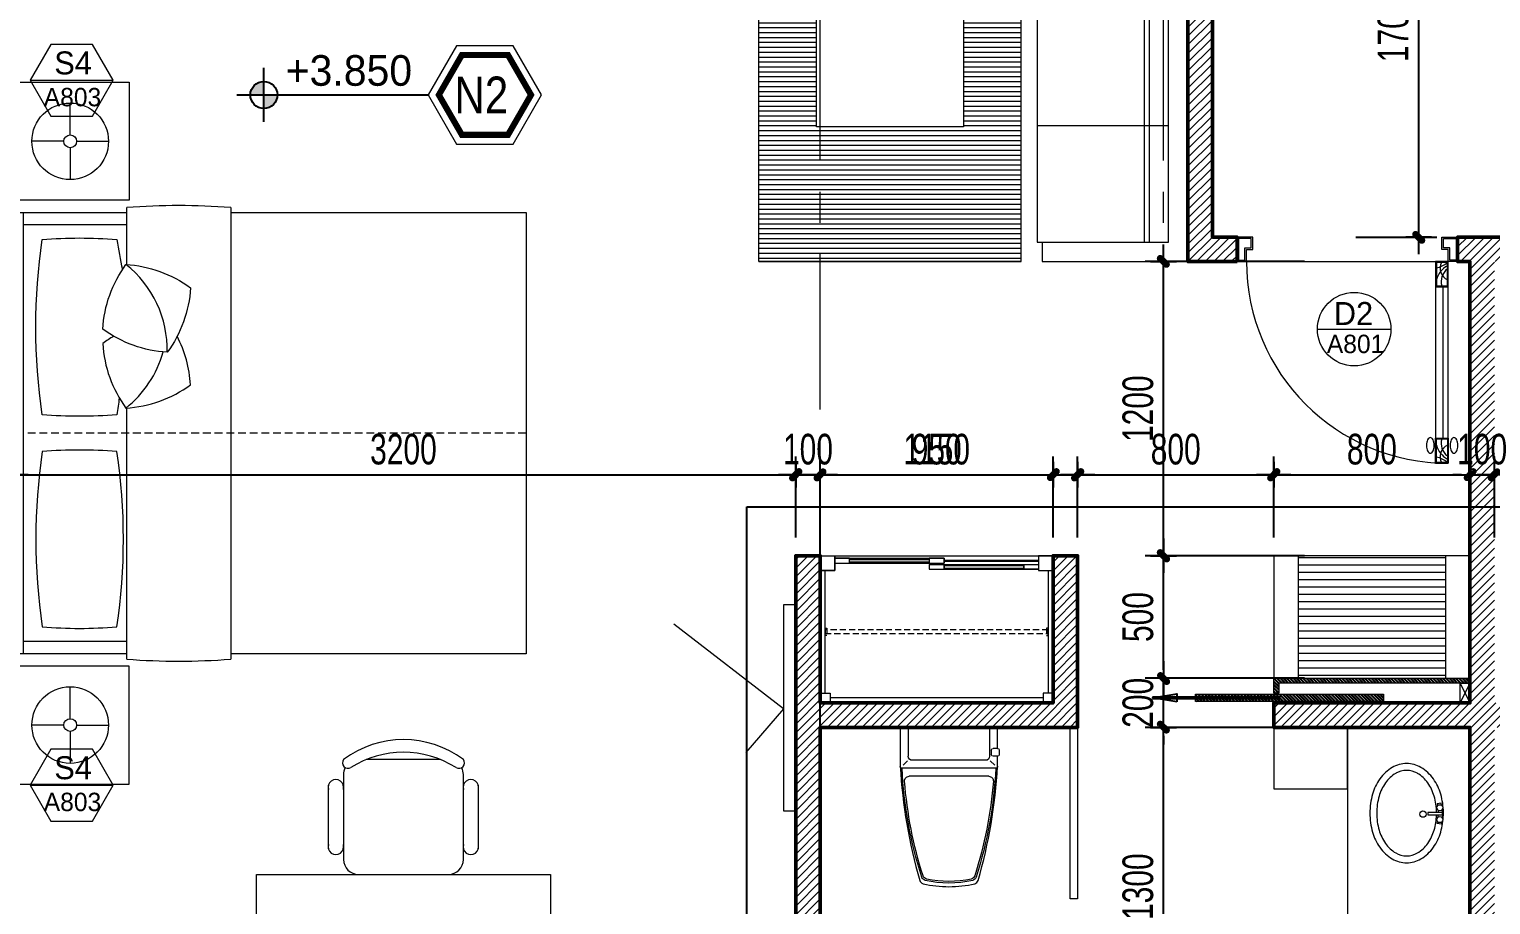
# Model space of a CAD drawing. Header units: inches. Extents: x 88947 to 296847, y 35049 to 161062.
# Drawn here: x 156321 to 162283, y 65783 to 69355 of the extents above; entities that cross this region are included whole.
import ezdxf
from ezdxf.enums import TextEntityAlignment as Align

# ---------------------------------------------------------------- set-up
doc = ezdxf.new("R2010")
doc.units = ezdxf.units.IN
doc.header["$MEASUREMENT"] = 0
doc.header["$PDMODE"] = 1
for name, pattern in [('ACAD_ISO03W100', [30, 12, -18]), ('CENTER', [50.8, 31.75, -6.35, 6.35, -6.35]), ('DASHED2', [9.525, 6.35, -3.175]), ('HIDDEN', [0.375, 0.25, -0.125])]:
    doc.linetypes.add(name, pattern=pattern)
for name, color, linetype, lineweight in [('A-Dims', 145, 'Continuous', 25), ('CUA', 42, 'Continuous', 20), ('DIM', 7, 'Continuous', 25), ('DOOR', 142, 'Continuous', 15), ('HACTH', 8, 'Continuous', 5), ('KY HIEU', 4, 'Continuous', 25), ('mb$0$CUA', 42, 'Continuous', 20), ('mb$0$HATCH', 69, 'Continuous', 15), ('TRUC', 252, 'ACAD_ISO03W100', 13), ('TUONG', 4, 'Continuous', 50), ('vdung', 56, 'Continuous', 9)]:
    doc.layers.add(name, color=color, linetype=linetype, lineweight=lineweight)
doc.styles.add('DDCo-B-Helve-condense', font='VHELVCB.TTF')
doc.styles.add('FRANKO', font='VFRANKO.TTF')
doc.styles.add('KH-TEXT', font='VAVON.TTF')
doc.styles.add('TEXT', font='VHELVCN.TTF')
doc.styles.add('VNI-HELVE-CONDENSE', font='VNARIAL.TTF', dxfattribs={"width": 0.7})
doc.dimstyles.new('TAS-100', dxfattribs={"dimscale": 50, "dimtxt": 2.5, "dimasz": 0.7, "dimexe": 1.5, "dimexo": 1.5, "dimgap": 0.8, "dimtad": 1, "dimdec": 0, "dimzin": 3, "dimdsep": 46, "dimtxsty": 'VNI-HELVE-CONDENSE', "dimblk": 'TICK', "dimcen": 2.5, "dimclrt": 71, "dimazin": 2, "dimtfac": 0.75, "dimtdec": 0, "dimtix": 1, "dimtmove": 2, "dimatfit": 2, "dimldrblk": 'TICK123', "dimfxl": 1.5, "dimtolj": 1, "dimtzin": 0, "dimarcsym": 0})
doc.dimstyles.new('TL100', dxfattribs={"dimscale": 0, "dimtxt": 250, "dimasz": 200, "dimexe": 100, "dimexo": 100, "dimgap": 100, "dimtad": 1, "dimdec": 0, "dimzin": 0, "dimdsep": 46, "dimtxsty": 'VNI-HELVE-CONDENSE', "dimblk": 'ARCHTICK', "dimcen": -6, "dimdle": 10, "dimclrd": 253, "dimclre": 256, "dimclrt": 256, "dimadec": 0, "dimazin": 0, "dimtfac": 0.005, "dimtdec": 0, "dimtix": 1, "dimtmove": 2, "dimatfit": 3, "dimldrblk": 'CLOSEDBLANK', "dimfxl": 1, "dimtolj": 1, "dimtzin": 0, "dimlwd": -1, "dimarcsym": 0})

# ---------------------------------------------------------------- blocks, each defined once
blk = doc.blocks.new('A$C796B168A')
h = blk.add_hatch(color=256)
edge = h.paths.add_edge_path()
edge.add_ellipse((0, 0), major_axis=(38.9, 38.9), ratio=1, start_angle=45, end_angle=135)
edge.add_line((-55, 0), (0, 0))
edge.add_line((0, 0), (0, 55))
edge = h.paths.add_edge_path()
edge.add_ellipse((0, 0), major_axis=(38.9, 38.9), ratio=1, start_angle=225, end_angle=315)
edge.add_line((55, 0), (0, 0))
edge.add_line((0, 0), (0, -55))
for p, q in [((0, -110), (0, 110)), ((-110, 0), (670.4, 0))]:
    blk.add_line(p, q)
blk.add_ellipse((0, 0), major_axis=(-38.9, 38.9), ratio=1, start_param=3.926991, end_param=10.210176)
at = {"style": 'TEXT'}
blk.add_attdef('CAO ÑOÄ', (88.8, 37.3), '', height=100, dxfattribs=at)
blk = doc.blocks.new('KH-WIN')
blk.add_line((-4.52, 0), (4.52, 0))
blk.add_lwpolyline([(-2.26, 3.91), (-4.52, 0), (-2.26, -3.91), (2.26, -3.91), (4.52, 0), (2.26, 3.91)], close=True)
at = {"color": 3, "style": 'KH-TEXT'}
blk.add_attdef('SYMBOL', text='', height=2.5, dxfattribs=at).set_placement((0.15, 1.89), align=Align.MIDDLE_CENTER)
at = {"style": 'KH-TEXT'}
blk.add_attdef('TYPE', text='', height=2, dxfattribs=at).set_placement((0.09, -1.83), align=Align.MIDDLE_CENTER)
blk = doc.blocks.new('sgsg')
at = {"linetype": 'Continuous'}
for p, q in [((379.3, 822.9), (430.7, 822.9)), ((379.3, 0), (379.3, 822.9)), ((430.7, 822.9), (379.3, 822.9)), ((379.3, 822.9), (379.3, 720)), ((430.7, 720), (430.7, 822.9)), ((430.7, 822.9), (430.7, 0)), ((379.3, 720), (430.7, 720)), ((410.2, 720), (410.2, 102.9)), ((379.3, 102.9), (430.7, 102.9)), ((379.3, 0), (379.3, 102.9)), ((430.7, 102.9), (430.7, 0)), ((-430.7, 0), (430.7, 0)), ((-430.7, 0), (-392.1, 0)), ((-430.7, -100), (-430.7, 0)), ((-430.7, 0), (-430.7, -100)), ((-430.7, 0), (-430.7, -100)), ((-392.1, 0), (-392.1, -49.9)), ((430.7, 0), (379.3, 0)), ((430.7, 0), (379.3, 0)), ((469.3, 0), (430.7, 0)), ((430.7, 0), (430.7, -49.9)), ((469.3, -100), (469.3, 0)), ((469.3, -100), (469.3, 0)), ((-392.1, -49.9), (-366.4, -49.9)), ((-366.4, -49.9), (-366.4, -100)), ((405, -49.9), (405, -100)), ((430.7, -49.9), (405, -49.9)), ((-366.4, -100), (-430.7, -100)), ((405, -100), (469.3, -100))]:
    blk.add_line(p, q, dxfattribs=at)
at = {"color": 7}
for p, q in [((427.2, 819.4), (382.8, 819.4)), ((382.8, 819.4), (382.8, 723.5)), ((427.2, 723.5), (427.2, 819.4)), ((382.8, 723.5), (427.2, 723.5)), ((382.8, 99.4), (427.2, 99.4)), ((382.8, 3.5), (382.8, 99.4)), ((427.2, 99.4), (427.2, 3.5)), ((427.2, 3.5), (382.8, 3.5)), ((-424.3, -6.4), (-398.6, -6.4)), ((-424.3, -93.6), (-424.3, -6.4)), ((-398.6, -6.4), (-398.6, -56.3)), ((-398.6, -56.3), (-372.9, -56.3)), ((-372.9, -56.3), (-372.9, -93.6)), ((411.4, -56.3), (411.4, -93.6)), ((437.1, -56.3), (411.4, -56.3)), ((462.9, -6.4), (437.1, -6.4)), ((437.1, -6.4), (437.1, -56.3)), ((462.9, -93.6), (462.9, -6.4)), ((-372.9, -93.6), (-424.3, -93.6)), ((411.4, -93.6), (462.9, -93.6))]:
    blk.add_line(p, q, dxfattribs=at)
at = {"linetype": 'Continuous', "extrusion": (0, 0, -1)}
for centre, major_axis, start_param, end_param in [((430.7, 0), (-305.4, 764.1), -1.190588, 0.380208), ((367, 762.3), (16.3, 16.3), 4.390638, 4.805951), ((357.7, 773.5), (-6.03, 6.03), 0.093562, 0.785398), ((357.7, 773.5), (6.03, 6.03), -0.785398, -0.093562), ((348.5, 762.3), (-16.3, 16.3), 1.477234, 1.892547), ((368.8, 882.4), (60.7, 60.7), 1.609162, 2.192883), ((473.5, 723.6), (66.7, 66.7), 4.202517, 4.984819), ((449.8, 796.1), (-36.9, 36.9), 4.374888, 5.959677), ((469, 740.4), (-47.5, 47.5), 5.243394, 6.397734), ((463.4, 762.3), (16.3, 16.3), 4.390638, 4.805951), ((454.2, 773.5), (-6.03, 6.03), 0.093562, 0.785398), ((454.2, 773.5), (-6.03, 6.03), 0.785398, 1.477234), ((444.9, 762.3), (-16.3, 16.3), 1.477234, 1.892547), ((405.8, 749.9), (45.3, 45.3), 3.926991, 4.13121), ((405.8, 749.9), (-45.3, 45.3), 5.293568, 5.497787), ((382, 754.8), (28.1, 28.1), 4.13121, 4.390638), ((382, 744.9), (-28.1, 28.1), 5.03414, 5.293568), ((367, 737.5), (16.3, 16.3), 3.04803, 3.463343), ((357.7, 726.3), (6.03, 6.03), 2.356194, 3.04803), ((357.7, 726.3), (-6.03, 6.03), 3.235155, 3.926991), ((348.5, 737.5), (16.3, 16.3), 1.249046, 1.664359), ((333.5, 754.8), (28.1, 28.1), 0.321751, 0.581179), ((333.5, 744.9), (-28.1, 28.1), 2.560414, 2.819842), ((309.7, 749.9), (45.3, 45.3), 0.581179, 0.785398), ((309.7, 749.9), (45.3, 45.3), 0.785398, 0.989618), ((502.2, 749.9), (-45.3, 45.3), 5.497787, 5.702007), ((502.2, 749.9), (-45.3, 45.3), 5.293568, 5.497787), ((478.4, 754.8), (-28.1, 28.1), 5.702007, 5.961435), ((478.4, 744.9), (28.1, 28.1), 3.463343, 3.722771), ((463.4, 737.5), (16.3, 16.3), 3.04803, 3.463343), ((454.2, 726.3), (6.03, 6.03), 2.356194, 3.04803), ((454.2, 726.3), (6.03, 6.03), 1.664359, 2.356194), ((444.9, 737.5), (-16.3, 16.3), 2.819842, 3.235155), ((429.9, 754.8), (-28.1, 28.1), 1.892547, 2.151975), ((429.9, 744.9), (-28.1, 28.1), 2.560414, 2.819842), ((406.1, 749.9), (-45.3, 45.3), 2.151975, 2.356194), ((406.1, 749.9), (45.3, 45.3), 0.785398, 0.989618), ((473.5, 99.2), (-66.7, 66.7), 4.439959, 5.222261), ((449.8, 26.8), (36.9, 36.9), 3.465101, 5.04989), ((469, 82.5), (47.5, 47.5), 3.027044, 4.181384), ((368.8, -59.5), (60.7, 60.7), -0.622087, -0.038366)]:
    blk.add_ellipse(centre, major_axis=major_axis, ratio=1, start_param=start_param, end_param=end_param, dxfattribs=at)
blk = doc.blocks.new('KH-DR')
blk.add_line((-4, 0), (4, 0))
blk.add_circle((0, 0), 4)
at = {"color": 3, "style": 'KH-TEXT'}
blk.add_attdef('SYMBOL', text='', height=2.5, dxfattribs=at).set_placement((-0.08, 1.7), align=Align.MIDDLE_CENTER)
at = {"style": 'KH-TEXT'}
blk.add_attdef('TYPE', text='', height=2, dxfattribs=at).set_placement((-0.1, -1.61), align=Align.MIDDLE_CENTER)
blk = doc.blocks.new('A$C7C39773B')
at = {"layer": 'HACTH'}
h = blk.add_hatch(dxfattribs=at)
h.set_pattern_fill('_USER', color=256, scale=20, style=0, pattern_type=0)
h.set_pattern_definition([(0, (680.313, -1700), (0, 20), [])])
h.paths.add_polyline_path([(1750, 0), (680.3, 0), (680.3, -1700), (1750, -1700)])
h.paths.add_polyline_path([(1515.2, -550), (1515.2, -1150), (915.2, -1150), (915.2, -550)], flags=16)
at = {"layer": 'vdung'}
for p, q in [((0, -1700), (0, 0)), ((0, 0), (595.3, 0)), ((595.3, 0), (595.3, -79.4)), ((79.4, -79.4), (615.2, -79.4)), ((79.4, -1620.6), (79.4, -79.4)), ((158.7, -79.4), (158.7, -1620.6)), ((178.6, -79.4), (178.6, -1620.6)), ((615.2, -79.4), (615.2, -1620.6)), ((615.2, -560.4), (79.4, -560.4)), ((615.2, -1144.4), (79.4, -1144.4)), ((615.2, -1620.6), (79.4, -1620.6)), ((595.3, -1620.6), (595.3, -1700)), ((595.3, -1700), (0, -1700))]:
    blk.add_line(p, q, dxfattribs=at)
for points in [[(680.3, -1700), (1750, -1700), (1750, 0), (680.3, 0)], [(1750, -1700), (680.3, -1700), (680.3, 0), (1750, 0)]]:
    blk.add_lwpolyline(points, dxfattribs=at)
blk.add_lwpolyline([(915.2, -1150), (1515.2, -1150), (1515.2, -550), (915.2, -550)], close=True, dxfattribs=at)
blk = doc.blocks.new('MMMMMM')
at = {"ltscale": 5}
for p, q in [((-1420, 2546.3), (-1420, 2064.8)), ((-938.6, 2546.3), (-1420, 2546.3)), ((-938.6, 2064.8), (-938.6, 2546.3)), ((961.4, 2064.8), (961.4, 2546.3)), ((961.4, 2546.3), (1442.9, 2546.3)), ((1442.9, 2546.3), (1442.9, 2064.8)), ((-1179.3, 2331.6), (-1179.3, 2461.7)), ((1202.1, 2331.6), (1202.1, 2461.7)), ((-1205.4, 2305.5), (-1335.5, 2305.5)), ((-1179.3, 2279.4), (-1179.3, 2149.3)), ((-1153.2, 2305.5), (-1023.1, 2305.5)), ((1176, 2305.5), (1045.9, 2305.5)), ((1202.1, 2279.4), (1202.1, 2149.3)), ((1228.2, 2305.5), (1358.3, 2305.5)), ((-1420, 2064.8), (-938.6, 2064.8)), ((1442.9, 2064.8), (961.4, 2064.8))]:
    blk.add_line(p, q, dxfattribs=at)
for p, q in [((-888.6, 2074.8), (-888.6, 2546.3)), ((-888.6, 2546.3), (911.4, 2546.3)), ((911.4, 2546.3), (911.4, 2074.8)), ((-888.6, 2496.3), (911.4, 2496.3)), ((-838.6, 2074.8), (-838.6, 2496.3)), ((861.4, 2074.8), (861.4, 2496.3)), ((-888.6, 446.3), (-888.6, 1650.4)), ((911.4, 1650.4), (911.4, 446.3)), ((911.4, 446.3), (-888.6, 446.3))]:
    blk.add_line(p, q)
for points in [[(-63.6, 2114.8, 0.041427), (-63.6, 2419.4, 0.073603), (-778.5, 2419.4, 0.041427), (-778.5, 2114.8, 0.073603)], [(604.8, 1814.6, -0.142857), (341.3, 1909.5, -0.142857), (436.2, 2173, -0.142857), (699.7, 2078.1, -0.142857)]]:
    blk.add_lwpolyline(points, format="xyb", close=True)
at = {"linetype": 'DASHED2', "ltscale": 5}
blk.add_lwpolyline([(11.4, 446.3), (11.4, 2496.3)], dxfattribs=at)
for points in [[(155.8, 2105.5, -0.007164), (86.5, 2114.8, -0.041427), (86.5, 2419.4, -0.073603), (801.4, 2419.4, -0.041427), (801.4, 2114.8, 0.022866), (678.6, 2092.6, -0.004984)], [(406.7, 2127.5, 0.027122), (377.3, 2173, 0.142857), (113.8, 2078.1, 0.142857), (208.7, 1814.6, 0.103805), (406.7, 1869.2, 0.103805)]]:
    blk.add_lwpolyline(points, format="xyb")
for points in [[(-910.3, 2074.8), (114, 2074.8)], [(699.5, 2074.8), (931.7, 2074.8)], [(931.7, 1650.4), (-910.3, 1650.4)]]:
    blk.add_lwpolyline(points)
at = {"ltscale": 5}
for centre, radius in [((-1179.3, 2305.5), 156.2), ((1202.1, 2305.5), 156.2), ((-1179.3, 2305.5), 26.1), ((1202.1, 2305.5), 26.1)]:
    blk.add_circle(centre, radius, dxfattribs=at)
for centre, radius, start, end in [((1815.8, 1862.6), 2734.4, 175.54819, 184.45181), ((464.1, 2357.6), 448.1, 218.59084, 254.27888), ((349.4, 2357.6), 448.1, 268.96603, 321.40916), ((-1794.4, 1862.6), 2734.4, 355.54819, 4.45181)]:
    blk.add_arc(centre, radius, start, end)
blk = doc.blocks.new('A$C00C66ECE')
for p, q in [((611.2, 685.8), (154, 685.8)), ((77.8, 609.6), (77.8, 177.8)), ((687.4, 177.8), (687.4, 609.6)), ((1.6, 555.6), (1.6, 231.8)), ((764.6, 555.6), (764.6, 231.8)), ((193.6, 101.6), (571.6, 101.6))]:
    blk.add_line(p, q)
for centre, radius, start, end in [((154, 609.6), 76.2, 90, 180), ((611.2, 609.6), 76.2, 0, 90), ((39.7, 544.5), 39.7, 343.7398, 196.2602), ((726.5, 544.5), 39.7, 343.7398, 196.2602), ((39.7, 242.9), 39.7, 163.7398, 16.2602), ((726.5, 242.9), 39.7, 163.7398, 16.2602), ((154, 177.8), 76.2, 180, 207.58444), ((611.2, 177.8), 76.2, 332.41556, 0), ((100.1, 118.2), 27.9, 57.97259, 216.69006), ((382.6, 508), 508, 233.1301, 306.8699), ((382.6, 563.3), 498.9, 237.57575, 302.42425), ((665, 118.2), 27.9, 323.30994, 122.02741)]:
    blk.add_arc(centre, radius, start, end)
blk = doc.blocks.new('WC05_P')
for p, q in [((-163.4, 541.6), (-163.4, 400.6)), ((233.6, 541.6), (233.6, 400.6)), ((-210.4, 430.1), (-210.4, 409.1)), ((-202.4, 439.1), (-180.4, 439.1)), ((-171.4, 430.1), (-171.4, 409.1)), ((-202.4, 400.1), (-180.4, 400.1)), ((-166.9, 378.6), (-188.2, 357.3)), ((-143.4, 380.6), (213.6, 380.6)), ((237.1, 378.6), (258.4, 357.3)), ((-192.4, 341.6), (262.6, 341.6)), ((-159.3, 302.6), (229.5, 302.6))]:
    blk.add_line(p, q)
blk.add_lwpolyline([(-202.4, 439.1), (-202.4, 531.6, -0.414214), (-192.4, 541.6), (262.6, 541.6, -0.414214), (272.6, 531.6), (272.6, 351.6, -0.056436), (177.5, -206.3, -0.271858), (161, -222, -0.114547), (-90.9, -221.9, -0.271578), (-107.4, -206.2, -0.056423), (-202.4, 351.6), (-202.4, 400.1)], format="xyb")
for centre, radius, start, end in [((-201.3, 430.1), 9.11, 96.96668, 179.70143), ((-180.4, 430.1), 9, 0, 90), ((-201.3, 409.2), 9.12, 180.30506, 262.9578), ((-180.4, 409.1), 9, 270, 0), ((-143.4, 400.6), 20, 180, 270), ((213.6, 400.6), 20, 270, 0), ((-192.4, 351.6), 10, 180, 270), ((1906, 447.2), 2102.6, 182.87428, 197.65536), ((-159.3, 280.1), 22.5, 90, 184.62462), ((-1835.8, 447.2), 2102.6, 342.34464, 357.12572), ((229.5, 280.1), 22.5, 355.37538, 90), ((262.6, 351.6), 10, 270, 0), ((1905.9, 447.2), 2094.5, 184.62454, 197.52765), ((-1835.8, 447.2), 2094.6, 342.46396, 355.37538), ((-76.1, -183.7), 22.5, 197.65536, 257.50587), ((-69.9, -176.8), 22.5, 197.52765, 258.10049), ((35.1, 318), 536.4, 257.50587, 282.49413), ((35.7, 324.3), 534.7, 258.10049, 281.73735), ((139.9, -177.1), 22.5, 281.73735, 342.46396), ((146.2, -183.7), 22.5, 282.49413, 342.34464)]:
    blk.add_arc(centre, radius, start, end)
blk = doc.blocks.new('_ArchTick')
at = {"color": 0, "linetype": 'ByBlock', "const_width": 0.15}
blk.add_lwpolyline([(-0.5, -0.5), (0.5, 0.5)], dxfattribs=at)
blk = doc.blocks.new('A$C39FB06DE')
for p, q in [((-950, 540), (-950, 600)), ((-950, 600), (0, 600)), ((-890, 540), (-890, 600)), ((-60, 600), (-60, 540)), ((0, 600), (0, 540)), ((-950, 0), (-950, 540)), ((-950, 540), (-890, 540)), ((-930, 40), (-930, 540)), ((-890, 590), (-445, 590)), ((-890, 570), (-445, 570)), ((-830, 570), (-830, 590)), ((-830, 585), (-505, 585)), ((-830, 575), (-505, 575)), ((-505, 590), (-505, 570)), ((-505, 565), (-60, 565)), ((-505, 565), (-505, 545)), ((-505, 545), (-60, 545)), ((-445, 590), (-445, 570)), ((-445, 582), (-60, 582)), ((-445, 580), (-60, 580)), ((-445, 578), (-60, 578)), ((-445, 565), (-445, 545)), ((-445, 560), (-120, 560)), ((-445, 550), (-120, 550)), ((-120, 565), (-120, 545)), ((-30, 540), (0, 540)), ((-20, 540), (-20, 40)), ((0, 540), (0, 0)), ((-950, 40), (-910, 40)), ((0, 0), (-950, 0)), ((-910, 40), (-910, 0)), ((-40, 20), (-910, 20)), ((0, 40), (-40, 40)), ((-40, 40), (-40, 0))]:
    blk.add_line(p, q)
for points in [[(-890, 540), (-950, 540), (-950, 600), (-890, 600)], [(-60, 540), (0, 540), (0, 600), (-60, 600)], [(-830, 590), (-890, 590), (-890, 570), (-830, 570)], [(-505, 570), (-445, 570), (-445, 590), (-505, 590)], [(-445, 565), (-505, 565), (-505, 545), (-445, 545)], [(-120, 565), (-60, 565), (-60, 545), (-120, 545)]]:
    blk.add_lwpolyline(points, close=True)
at = {"linetype": 'HIDDEN', "ltscale": 100}
for points in [[(-930, 305), (-922.5, 305), (-922.5, 275), (-930, 275)], [(-20, 305), (-27.5, 305), (-27.5, 275), (-20, 275)], [(-930, 297.5), (-930, 282.5), (-20, 282.5), (-20, 297.5)]]:
    blk.add_lwpolyline(points, close=True, dxfattribs=at)
blk = doc.blocks.new('A$C48347C53')
at = {"layer": 'HACTH'}
h = blk.add_hatch(dxfattribs=at)
h.set_pattern_fill('_USER', color=256, scale=30, style=0, pattern_type=0)
h.set_pattern_definition([(0, (-500, 0), (0, 30), [])])
h.paths.add_polyline_path([(-700.1, 500), (-700.1, 0), (-99.9, 0), (-99.9, 500)])
blk.add_lwpolyline([(-800, 0), (0, 0), (0, 500), (-800, 500)], close=True)
for points in [[(-700.1, 500), (-700.1, 0)], [(-99.9, 500), (-99.9, 0)]]:
    blk.add_lwpolyline(points)
blk = doc.blocks.new('TICK')
at = {"layer": 'A-Dims', "color": 1}
for p, q in [((-2, 0), (2, 0)), ((0, 1.5), (0, -1.5))]:
    blk.add_line(p, q, dxfattribs=at)
at = {"layer": 'A-Dims', "color": 1, "const_width": 0.788}
blk.add_lwpolyline([(-0.33, -0.35), (0.38, 0.38)], dxfattribs=at)
at = {"layer": 'A-Dims', "color": 1, "const_width": 0.394}
for points in [[(0.24, 0.52, -0.414214), (0.52, 0.52, -1)], [(0.52, 0.52, -0.414214), (0.52, 0.24, -1)], [(-0.47, -0.21, 0.414214), (-0.47, -0.49, 1)], [(-0.47, -0.49, 0.414214), (-0.19, -0.49, 1)]]:
    blk.add_lwpolyline(points, format="xyb", dxfattribs=at)
blk = doc.blocks.new('*D617')
at = {"layer": 'Defpoints', "color": 0}
for p in [(160947.7, 66506.8), (161597.7, 66506.8), (161597.7, 65206.8)]:
    blk.add_point(p, dxfattribs=at)
at = {"layer": 'DIM', "color": 0, "lineweight": -2}
for p, q in [((161522.7, 66506.8), (160872.7, 66506.8)), ((160947.7, 65241.8), (160947.7, 66471.8)), ((161522.7, 65206.8), (160872.7, 65206.8))]:
    blk.add_line(p, q, dxfattribs=at)
at = {"layer": 'DIM', "color": 0, "lineweight": -2, "xscale": 35, "yscale": 35, "zscale": 35}
for p, rotation in [((160947.7, 66506.8), 90), ((160947.7, 65206.8), 270)]:
    blk.add_blockref('TICK', p, dxfattribs=dict(at, rotation=rotation))
at = {"layer": 'DIM', "color": 71, "insert": (160843.9, 65856.8), "char_height": 125, "attachment_point": 5, "rotation": 90, "style": 'VNI-HELVE-CONDENSE'}
blk.add_mtext('\\A1;1300', dxfattribs=at)
blk = doc.blocks.new('TICK123')
at = {"layer": 'A-Dims', "color": 1}
blk.add_lwpolyline([(0.05, 0, 0, 0.84, 0), (-2.11, 0, 8.4, 8.4, 0)], format="xyseb", dxfattribs=at)
blk = doc.blocks.new('*D618')
at = {"layer": 'Defpoints', "color": 0}
for p in [(160947.7, 66706.8), (161597.7, 66706.8), (161597.7, 66506.8)]:
    blk.add_point(p, dxfattribs=at)
at = {"layer": 'DIM', "color": 0, "lineweight": -2}
for p, q in [((160947.7, 66741.8), (160947.7, 66776.8)), ((161522.7, 66706.8), (160872.7, 66706.8)), ((160947.7, 66506.8), (160947.7, 66706.8)), ((161522.7, 66506.8), (160872.7, 66506.8)), ((160947.7, 66471.8), (160947.7, 66436.8))]:
    blk.add_line(p, q, dxfattribs=at)
at = {"layer": 'DIM', "color": 0, "lineweight": -2, "xscale": 35, "yscale": 35, "zscale": 35}
for p, rotation in [((160947.7, 66706.8), 270), ((160947.7, 66506.8), 90)]:
    blk.add_blockref('TICK', p, dxfattribs=dict(at, rotation=rotation))
at = {"layer": 'DIM', "color": 71, "insert": (160844, 66606.8), "char_height": 125, "attachment_point": 5, "rotation": 90, "style": 'VNI-HELVE-CONDENSE'}
blk.add_mtext('\\A1;200', dxfattribs=at)
blk = doc.blocks.new('*D619')
at = {"layer": 'Defpoints', "color": 0}
for p in [(160947.7, 67206.8), (161597.7, 67206.8), (161597.7, 66706.8)]:
    blk.add_point(p, dxfattribs=at)
at = {"layer": 'DIM', "color": 0, "lineweight": -2}
for p, q in [((161522.7, 67206.8), (160872.7, 67206.8)), ((160947.7, 66741.8), (160947.7, 67171.8)), ((161522.7, 66706.8), (160872.7, 66706.8))]:
    blk.add_line(p, q, dxfattribs=at)
at = {"layer": 'DIM', "color": 0, "lineweight": -2, "xscale": 35, "yscale": 35, "zscale": 35}
for p, rotation in [((160947.7, 67206.8), 90), ((160947.7, 66706.8), 270)]:
    blk.add_blockref('TICK', p, dxfattribs=dict(at, rotation=rotation))
at = {"layer": 'DIM', "color": 71, "insert": (160844, 66956.8), "char_height": 125, "attachment_point": 5, "rotation": 90, "style": 'VNI-HELVE-CONDENSE'}
blk.add_mtext('\\A1;500', dxfattribs=at)
blk = doc.blocks.new('*D620')
at = {"layer": 'Defpoints', "color": 0}
for p in [(160947.7, 68406.8), (161597.7, 68406.8), (161597.7, 67206.8)]:
    blk.add_point(p, dxfattribs=at)
at = {"layer": 'DIM', "color": 0, "lineweight": -2}
for p, q in [((161522.7, 68406.8), (160872.7, 68406.8)), ((160947.7, 67241.8), (160947.7, 68371.8)), ((161522.7, 67206.8), (160872.7, 67206.8))]:
    blk.add_line(p, q, dxfattribs=at)
at = {"layer": 'DIM', "color": 0, "lineweight": -2, "xscale": 35, "yscale": 35, "zscale": 35}
for p, rotation in [((160947.7, 68406.8), 90), ((160947.7, 67206.8), 270)]:
    blk.add_blockref('TICK', p, dxfattribs=dict(at, rotation=rotation))
at = {"layer": 'DIM', "color": 71, "insert": (160844, 67806.8), "char_height": 125, "attachment_point": 5, "rotation": 90, "style": 'VNI-HELVE-CONDENSE'}
blk.add_mtext('\\A1;1200', dxfattribs=at)
blk = doc.blocks.new('*D621')
at = {"layer": 'Defpoints', "color": 0}
for p in [(159547.7, 67537.2), (159447.7, 67206.8), (159547.7, 65106.8)]:
    blk.add_point(p, dxfattribs=at)
at = {"layer": 'DIM', "color": 0, "lineweight": -2}
for p, q in [((159447.7, 67281.8), (159447.7, 67612.2)), ((159547.7, 65181.8), (159547.7, 67612.2)), ((159412.7, 67537.2), (159377.7, 67537.2)), ((159447.7, 67537.2), (159547.7, 67537.2)), ((159582.7, 67537.2), (159617.7, 67537.2))]:
    blk.add_line(p, q, dxfattribs=at)
at = {"layer": 'DIM', "color": 0, "lineweight": -2, "xscale": 35, "yscale": 35, "zscale": 35}
blk.add_blockref('TICK', (159447.7, 67537.2), dxfattribs=at)
at = {"layer": 'DIM', "color": 0, "lineweight": -2, "xscale": 35, "yscale": 35, "zscale": 35, "rotation": 180}
blk.add_blockref('TICK', (159547.7, 67537.2), dxfattribs=at)
at = {"layer": 'DIM', "color": 71, "insert": (159497.7, 67640.9), "char_height": 125, "attachment_point": 5, "style": 'VNI-HELVE-CONDENSE'}
blk.add_mtext('\\A1;100', dxfattribs=at)
blk = doc.blocks.new('*D622')
at = {"layer": 'Defpoints', "color": 0}
for p in [(160497.7, 67537.2), (160497.7, 67206.8), (159547.7, 65106.8)]:
    blk.add_point(p, dxfattribs=at)
at = {"layer": 'DIM', "color": 0, "lineweight": -2}
for p, q in [((159547.7, 65181.8), (159547.7, 67612.2)), ((160497.7, 67281.8), (160497.7, 67612.2)), ((159582.7, 67537.2), (160462.7, 67537.2))]:
    blk.add_line(p, q, dxfattribs=at)
at = {"layer": 'DIM', "color": 0, "lineweight": -2, "xscale": 35, "yscale": 35, "zscale": 35, "rotation": 180}
blk.add_blockref('TICK', (159547.7, 67537.2), dxfattribs=at)
at = {"layer": 'DIM', "color": 0, "lineweight": -2, "xscale": 35, "yscale": 35, "zscale": 35}
blk.add_blockref('TICK', (160497.7, 67537.2), dxfattribs=at)
at = {"layer": 'DIM', "color": 71, "insert": (160022.7, 67640.9), "char_height": 125, "attachment_point": 5, "style": 'VNI-HELVE-CONDENSE'}
blk.add_mtext('\\A1;950', dxfattribs=at)
blk = doc.blocks.new('*D623')
at = {"layer": 'Defpoints', "color": 0}
for p in [(160597.7, 67537.2), (159447.7, 67281.8), (160597.7, 67206.8)]:
    blk.add_point(p, dxfattribs=at)
at = {"layer": 'DIM', "color": 0, "lineweight": -2}
for p, q in [((159447.7, 67356.8), (159447.7, 67612.2)), ((160597.7, 67281.8), (160597.7, 67612.2)), ((159482.7, 67537.2), (160562.7, 67537.2))]:
    blk.add_line(p, q, dxfattribs=at)
at = {"layer": 'DIM', "color": 0, "lineweight": -2, "xscale": 35, "yscale": 35, "zscale": 35, "rotation": 180}
blk.add_blockref('TICK', (159447.7, 67537.2), dxfattribs=at)
at = {"layer": 'DIM', "color": 0, "lineweight": -2, "xscale": 35, "yscale": 35, "zscale": 35}
blk.add_blockref('TICK', (160597.7, 67537.2), dxfattribs=at)
at = {"layer": 'DIM', "color": 71, "insert": (160022.7, 67640.9), "char_height": 125, "attachment_point": 5, "style": 'VNI-HELVE-CONDENSE'}
blk.add_mtext('\\A1;1150', dxfattribs=at)
blk = doc.blocks.new('*D624')
at = {"layer": 'Defpoints', "color": 0}
for p in [(161397.7, 67537.2), (160597.7, 67206.8), (161397.7, 67206.8)]:
    blk.add_point(p, dxfattribs=at)
at = {"layer": 'DIM', "color": 0, "lineweight": -2}
for p, q in [((160597.7, 67281.8), (160597.7, 67612.2)), ((161397.7, 67281.8), (161397.7, 67612.2)), ((160632.7, 67537.2), (161362.7, 67537.2))]:
    blk.add_line(p, q, dxfattribs=at)
at = {"layer": 'DIM', "color": 0, "lineweight": -2, "xscale": 35, "yscale": 35, "zscale": 35, "rotation": 180}
blk.add_blockref('TICK', (160597.7, 67537.2), dxfattribs=at)
at = {"layer": 'DIM', "color": 0, "lineweight": -2, "xscale": 35, "yscale": 35, "zscale": 35}
blk.add_blockref('TICK', (161397.7, 67537.2), dxfattribs=at)
at = {"layer": 'DIM', "color": 71, "insert": (160997.7, 67640.9), "char_height": 125, "attachment_point": 5, "style": 'VNI-HELVE-CONDENSE'}
blk.add_mtext('\\A1;800', dxfattribs=at)
blk = doc.blocks.new('*D625')
at = {"layer": 'Defpoints', "color": 0}
for p in [(162197.7, 67537.2), (161397.7, 67206.8), (162197.7, 67206.8)]:
    blk.add_point(p, dxfattribs=at)
at = {"layer": 'DIM', "color": 0, "lineweight": -2}
for p, q in [((161397.7, 67281.8), (161397.7, 67612.2)), ((162197.7, 67281.8), (162197.7, 67612.2)), ((161432.7, 67537.2), (162162.7, 67537.2))]:
    blk.add_line(p, q, dxfattribs=at)
at = {"layer": 'DIM', "color": 0, "lineweight": -2, "xscale": 35, "yscale": 35, "zscale": 35, "rotation": 180}
blk.add_blockref('TICK', (161397.7, 67537.2), dxfattribs=at)
at = {"layer": 'DIM', "color": 0, "lineweight": -2, "xscale": 35, "yscale": 35, "zscale": 35}
blk.add_blockref('TICK', (162197.7, 67537.2), dxfattribs=at)
at = {"layer": 'DIM', "color": 71, "insert": (161797.7, 67640.9), "char_height": 125, "attachment_point": 5, "style": 'VNI-HELVE-CONDENSE'}
blk.add_mtext('\\A1;800', dxfattribs=at)
blk = doc.blocks.new('*D626')
at = {"layer": 'Defpoints', "color": 0}
for p in [(162297.7, 67537.2), (162197.7, 67206.8), (162297.7, 67206.8)]:
    blk.add_point(p, dxfattribs=at)
at = {"layer": 'DIM', "color": 0, "lineweight": -2}
for p, q in [((162197.7, 67281.8), (162197.7, 67612.2)), ((162297.7, 67281.8), (162297.7, 67612.2)), ((162162.7, 67537.2), (162127.7, 67537.2)), ((162197.7, 67537.2), (162297.7, 67537.2)), ((162332.7, 67537.2), (162367.7, 67537.2))]:
    blk.add_line(p, q, dxfattribs=at)
at = {"layer": 'DIM', "color": 0, "lineweight": -2, "xscale": 35, "yscale": 35, "zscale": 35}
blk.add_blockref('TICK', (162197.7, 67537.2), dxfattribs=at)
at = {"layer": 'DIM', "color": 0, "lineweight": -2, "xscale": 35, "yscale": 35, "zscale": 35, "rotation": 180}
blk.add_blockref('TICK', (162297.7, 67537.2), dxfattribs=at)
at = {"layer": 'DIM', "color": 71, "insert": (162247.7, 67640.9), "char_height": 125, "attachment_point": 5, "style": 'VNI-HELVE-CONDENSE'}
blk.add_mtext('\\A1;100', dxfattribs=at)
blk = doc.blocks.new('*D627')
at = {"layer": 'Defpoints', "color": 0}
for p in [(163097.7, 67537.2), (162297.7, 67206.8), (163097.7, 67206.8)]:
    blk.add_point(p, dxfattribs=at)
at = {"layer": 'DIM', "color": 0, "lineweight": -2}
for p, q in [((162297.7, 67281.8), (162297.7, 67612.2)), ((163097.7, 67281.8), (163097.7, 67612.2)), ((162332.7, 67537.2), (163062.7, 67537.2))]:
    blk.add_line(p, q, dxfattribs=at)
at = {"layer": 'DIM', "color": 0, "lineweight": -2, "xscale": 35, "yscale": 35, "zscale": 35, "rotation": 180}
blk.add_blockref('TICK', (162297.7, 67537.2), dxfattribs=at)
at = {"layer": 'DIM', "color": 0, "lineweight": -2, "xscale": 35, "yscale": 35, "zscale": 35}
blk.add_blockref('TICK', (163097.7, 67537.2), dxfattribs=at)
at = {"layer": 'DIM', "color": 71, "insert": (162697.7, 67640.9), "char_height": 125, "attachment_point": 5, "style": 'VNI-HELVE-CONDENSE'}
blk.add_mtext('\\A1;800', dxfattribs=at)
blk = doc.blocks.new('*D632')
at = {"layer": 'Defpoints', "color": 0}
for p in [(159447.7, 67537.2), (156247.7, 67306.8), (159447.7, 67206.8)]:
    blk.add_point(p, dxfattribs=at)
at = {"layer": 'DIM', "color": 0, "lineweight": -2}
for p, q in [((156247.7, 67381.8), (156247.7, 67612.2)), ((159447.7, 67281.8), (159447.7, 67612.2)), ((156282.7, 67537.2), (159412.7, 67537.2))]:
    blk.add_line(p, q, dxfattribs=at)
at = {"layer": 'DIM', "color": 0, "lineweight": -2, "xscale": 35, "yscale": 35, "zscale": 35, "rotation": 180}
blk.add_blockref('TICK', (156247.7, 67537.2), dxfattribs=at)
at = {"layer": 'DIM', "color": 0, "lineweight": -2, "xscale": 35, "yscale": 35, "zscale": 35}
blk.add_blockref('TICK', (159447.7, 67537.2), dxfattribs=at)
at = {"layer": 'DIM', "color": 71, "insert": (157847.7, 67641), "char_height": 125, "attachment_point": 5, "style": 'VNI-HELVE-CONDENSE'}
blk.add_mtext('\\A1;3200', dxfattribs=at)
blk = doc.blocks.new('*D640')
at = {"layer": 'Defpoints', "color": 0}
for p in [(161657.7, 70206.8), (161657.7, 68506.5), (161988.3, 68506.5)]:
    blk.add_point(p, dxfattribs=at)
at = {"layer": 'DIM', "color": 0, "lineweight": -2}
for p, q in [((161732.7, 70206.8), (162063.3, 70206.8)), ((161988.3, 70171.8), (161988.3, 68541.5)), ((161732.7, 68506.5), (162063.3, 68506.5))]:
    blk.add_line(p, q, dxfattribs=at)
at = {"layer": 'DIM', "color": 0, "lineweight": -2, "xscale": 35, "yscale": 35, "zscale": 35}
for p, rotation in [((161988.3, 70206.8), 90), ((161988.3, 68506.5), 270)]:
    blk.add_blockref('TICK', p, dxfattribs=dict(at, rotation=rotation))
at = {"layer": 'DIM', "color": 71, "insert": (161884.5, 69356.6), "char_height": 125, "attachment_point": 5, "rotation": 90, "style": 'VNI-HELVE-CONDENSE'}
blk.add_mtext('\\A1;1700', dxfattribs=at)
blk = doc.blocks.new('C DDFFG')
for p, q in [((1786473.1, 1255891.7), (1786475.7, 1255913.5)), ((1786483.7, 1255890.4), (1786473.1, 1255891.7)), ((1786475.7, 1255913.5), (1786486.7, 1255912.2)), ((1786510, 1255909.4), (1786522.2, 1255907.9)), ((1786522.2, 1255885.8), (1786522.2, 1255963.2)), ((1786522.2, 1255963.2), (1786535, 1255963.2)), ((1786535, 1255963.2), (1786535, 1255885.8)), ((1786547.3, 1255909.4), (1786535, 1255907.9)), ((1786581.5, 1255913.5), (1786570.5, 1255912.2)), ((1786573.6, 1255890.4), (1786584.2, 1255891.7)), ((1786584.2, 1255891.7), (1786581.5, 1255913.5)), ((1786522.2, 1255885.8), (1786507.8, 1255887.5)), ((1786536.1, 1255880.6), (1786521.8, 1255880.4)), ((1786535, 1255885.8), (1786522.2, 1255885.8)), ((1786535, 1255885.8), (1786549.4, 1255887.5))]:
    blk.add_line(p, q)
at = {"extrusion": (0, 0, -1)}
for centre, major_axis, start_param, end_param in [((1786466.1, 1256044.9), (-152, -152), 1.319717, 1.745469), ((1786502.2, 1255993.2), (-196.6, 196.6), 0.174672, 0.503187), ((1786502.2, 1255993.2), (-170.6, -170.6), 1.745469, 2.073984), ((1786525.9, 1255911.7), (-256.6, 256.6), 0.503187, 0.785398), ((1786525.9, 1255911.7), (-230.7, 230.7), 0.503187, 0.785398), ((1786525.9, 1255911.7), (-256.6, -256.6), 2.356194, 2.638405), ((1786525.9, 1255911.7), (-230.7, -230.7), 2.356194, 2.638405), ((1786549.5, 1255993.2), (-170.6, 170.6), 1.067609, 1.396124), ((1786549.5, 1255993.2), (-196.6, -196.6), 2.638405, 2.96692), ((1786585.7, 1256044.9), (-152, 152), 1.396124, 1.821875), ((1786410.9, 1256077.5), (-106.7, 106.7), -0.785398, -0.251079), ((1786410.9, 1256077.5), (-80.8, 80.8), -0.785398, -0.251079), ((1786466.1, 1256044.9), (-126.1, 126.1), -0.251079, 0.174672), ((1786585.7, 1256044.9), (-126.1, -126.1), 2.96692, 3.392672), ((1786640.8, 1256077.5), (-80.8, 80.8), 1.821875, 2.356194), ((1786640.8, 1256077.5), (-106.7, 106.7), 1.821875, 2.356194), ((1786410.9, 1256077.5), (-106.7, 106.7), -1.319717, -0.785398), ((1786410.9, 1256077.5), (-80.8, -80.8), 0.251079, 0.785398), ((1786640.8, 1256077.5), (-80.8, 80.8), 2.356194, 2.890514), ((1786640.8, 1256077.5), (-106.7, -106.7), 3.926991, 4.46131), ((1786466.1, 1256110.1), (-152, 152), 4.537717, 4.963468), ((1786466.1, 1256110.1), (-126.1, 126.1), 4.537717, 4.963468), ((1786531.2, 1255990), (-11.9, 11.9), -0.785398, 5.497787), ((1786585.7, 1256110.1), (-126.1, -126.1), 4.46131, 4.887061), ((1786585.7, 1256110.1), (-152, -152), 4.46131, 4.887061), ((1786502.2, 1256161.8), (-196.6, 196.6), 4.209202, 4.537717), ((1786502.2, 1256161.8), (-170.6, 170.6), 4.209202, 4.537717), ((1786525.9, 1256243.3), (-256.6, -256.6), 5.508997, 5.779998), ((1786525.9, 1256243.3), (-230.7, -230.7), 5.508997, 5.779998), ((1786497, 1255899.6), (-11.5, -11.5), 0.785398, 7.068583), ((1786525.9, 1256243.3), (-230.7, -230.7), 5.215576, 5.46972), ((1786525.9, 1256243.3), (-256.6, -256.6), 5.215576, 5.46972), ((1786560.2, 1255899.6), (-11.5, -11.5), 0.785398, 7.068583), ((1786549.5, 1256161.8), (-170.6, -170.6), 4.887061, 5.215576), ((1786549.5, 1256161.8), (-196.6, -196.6), 4.887061, 5.215576)]:
    blk.add_ellipse(centre, major_axis=major_axis, ratio=1, start_param=start_param, end_param=end_param, dxfattribs=at)

msp = doc.modelspace()

# ---------------------------------------------------------------- hatches: boundary and pattern name
at = {"layer": 'HACTH'}
h = msp.add_hatch(dxfattribs=at)
h.set_pattern_fill('ANSI31', color=256, scale=200, style=0)
h.set_pattern_definition([(45, (161047.74, 68406.807), (-17.67767, 17.67767), [])])
h.paths.add_polyline_path([(161247.7, 68406.8), (161247.7, 68506.8), (161147.7, 68506.8), (161147.7, 70106.8), (161047.7, 70106.8), (161047.7, 68406.8)])
h = msp.add_hatch(dxfattribs=at)
h.set_pattern_fill('ANSI31', color=256, scale=200, style=0)
h.set_pattern_definition([(45, (161247.74, 63606.807), (-17.67767, 17.67767), [])])
h.paths.add_polyline_path([(162197.7, 65206.8), (162197.7, 66506.8), (161397.7, 66506.8), (161397.7, 66606.8), (161498.4, 66606.8), (161497.7, 66606.8), (162197.7, 66606.8), (162197.7, 67706.8), (162197.7, 68406.8), (162147.7, 68406.8), (162147.7, 68506.8), (162347.7, 68506.8), (162347.7, 68406.8), (162297.7, 68406.8), (162297.7, 67706.8), (162297.7, 66606.8), (162997.7, 66606.8), (162997.1, 66606.8), (163097.7, 66606.8), (163097.7, 66506.8), (162297.7, 66506.8), (162297.7, 65206.8), (162797.7, 65206.8), (162797.7, 65106.8), (162297.7, 65106.8), (162297.7, 63906.8), (163247.7, 63906.8), (163247.7, 63706.8), (161247.7, 63706.8), (161247.7, 63906.8), (162197.7, 63906.8), (162197.7, 65106.8), (161697.7, 65106.8), (161697.7, 65206.8)])
h = msp.add_hatch(dxfattribs=at)
h.set_pattern_fill('ANSI31', color=256, scale=200, style=0)
h.set_pattern_definition([(45, (158597.74, 64856.807), (-17.67767, 17.67767), [])])
h.paths.add_polyline_path([(159047.7, 65306.8), (159047.7, 65506.8), (159447.7, 65506.8), (159447.7, 67206.8), (159447.7, 67206.8), (159447.7, 67206.8), (159447.7, 67206.8), (159447.7, 67206.8), (159547.7, 67206.8), (159547.7, 66606.8), (160497.7, 66606.8), (160497.7, 67206.8), (160497.7, 67206.8), (160497.7, 67206.8), (160497.7, 67206.8), (160497.7, 67206.8), (160597.7, 67206.8), (160597.7, 66506.8), (159547.7, 66506.8), (159547.7, 65306.8), (159447.7, 65306.8), (159447.7, 65406.8), (159147.7, 65406.8), (159147.7, 65306.8), (159647.7, 65306.8), (159647.7, 65106.8), (158997.7, 65106.8), (158997.7, 64956.8), (158897.7, 64956.8), (158897.7, 65106.8), (158597.7, 65106.8), (158597.7, 65306.8)])
at = {"layer": 'mb$0$HATCH'}
h = msp.add_hatch(dxfattribs=at)
h.set_pattern_fill('ANSI32', color=256, scale=25, angle=180, style=0)
h.set_pattern_definition([(315, (162197.741, 66646.807), (-6.62913, -6.62913), []), (315, (162202.16, 66646.807), (-6.62913, -6.62913), [])])
h.paths.add_polyline_path([(162197.7, 66686.8), (161417.7, 66686.8), (161417.7, 66646.8), (161397.7, 66646.8), (161397.7, 66706.8), (162197.7, 66706.8)])
h = msp.add_hatch(dxfattribs=at)
h.set_pattern_fill('ANSI32', color=256, scale=25, angle=180, style=0)
h.set_pattern_definition([(315, (-105305.497, 96533.083), (-6.62912607, -6.62912607), []), (315, (-105301.077, 96533.083), (-6.62912607, -6.62912607), [])])
h.paths.add_polyline_path([(161845.7, 66611.7), (161078.7, 66611.7), (161078.7, 66641.7), (161845.7, 66641.7)])

# ---------------------------------------------------------------- linework, layer by layer
at = {"layer": 'Defpoints'}
msp.add_lwpolyline([(159247.7, 67406.8), (162447.7, 67406.8), (162447.7, 63506.8), (159247.7, 63506.8)], close=True, dxfattribs=at)
at = {"layer": 'HACTH', "color": 252}
msp.add_lwpolyline([(158411.5, 69086.8), (158295.8, 69287.2), (158064.5, 69287.2), (157948.8, 69086.8), (158064.5, 68886.4), (158295.8, 68886.4)], close=True, dxfattribs=at)
at = {"layer": 'HACTH'}
for points in [[(162157.8, 66686.9), (162197.8, 66606.9)], [(162197.8, 66686.9), (162157.8, 66606.9)]]:
    msp.add_lwpolyline(points, dxfattribs=at)
at = {"layer": 'KY HIEU', "const_width": 25}
msp.add_lwpolyline([(158368.2, 69086.8), (158274.2, 69249.7), (158086.1, 69249.7), (157992.1, 69086.8), (158086.1, 68923.9), (158274.2, 68923.9)], close=True, dxfattribs=at)
at = {"layer": 'mb$0$CUA'}
msp.add_lwpolyline([(162197.7, 66686.8), (161417.7, 66686.8), (161417.7, 66646.8), (161397.7, 66646.8), (161397.7, 66706.8), (162197.7, 66706.8), (162197.7, 66686.8)], dxfattribs=at)
for points in [[(162157.7, 66686.8), (162197.7, 66686.8), (162197.7, 66606.8), (162157.7, 66606.8)], [(161845.7, 66611.7), (161078.7, 66611.7), (161078.7, 66641.7), (161845.7, 66641.7)]]:
    msp.add_lwpolyline(points, close=True, dxfattribs=at)
at = {"layer": 'TRUC', "linetype": 'CENTER', "ltscale": 20}
for points in [[(159547.7, 61706.8), (159547.7, 74206.8)], [(160947.7, 61706.8), (160947.7, 74206.8)]]:
    msp.add_lwpolyline(points, dxfattribs=at)
at = {"layer": 'TUONG'}
msp.add_lwpolyline([(161247.7, 68406.8), (161247.7, 68506.8), (161147.7, 68506.8), (161147.7, 70106.8), (161047.7, 70106.8), (161047.7, 68406.8), (161247.7, 68406.8)], close=True, dxfattribs=at)
for points in [[(162197.7, 65206.8), (162197.7, 66506.8), (161397.7, 66506.8), (161397.7, 66606.8), (161498.4, 66606.8), (161497.7, 66606.8), (162197.7, 66606.8), (162197.7, 67706.8), (162197.7, 67706.8), (162197.7, 67706.8), (162197.7, 67706.8), (162197.7, 67706.8), (162197.7, 67706.8), (162197.7, 68406.8), (162147.7, 68406.8), (162147.7, 68506.8), (162147.7, 68506.8), (162147.7, 68506.8), (162147.7, 68506.8), (162147.7, 68506.8), (162347.7, 68506.8)], [(159447.7, 65506.8), (159447.7, 67206.8), (159447.7, 67206.8), (159447.7, 67206.8), (159447.7, 67206.8), (159447.7, 67206.8), (159447.7, 67206.8), (159447.7, 67206.8), (159447.7, 67206.8), (159447.7, 67206.8), (159547.7, 67206.8), (159547.7, 66606.8), (160497.7, 66606.8), (160497.7, 67206.8), (160497.7, 67206.8), (160497.7, 67206.8), (160497.7, 67206.8), (160497.7, 67206.8), (160497.7, 67206.8), (160497.7, 67206.8), (160497.7, 67206.8), (160497.7, 67206.8), (160597.7, 67206.8), (160597.7, 66506.8), (159547.7, 66506.8), (159547.7, 65306.8)]]:
    msp.add_lwpolyline(points, dxfattribs=at)
at = {"layer": 'vdung'}
for points in [[(159447.7, 67006.8), (159397.7, 67006.8), (159397.7, 66166.8), (159447.7, 66166.8)], [(160597.7, 66506.8), (160597.7, 65806.8), (160567.7, 65806.8), (160567.7, 66506.8)], [(161698.7, 66506.6), (161397.7, 66506.6), (161397.7, 66256.6), (161698.7, 66256.6)], [(158447.7, 65306.8), (157247.7, 65306.8), (157247.7, 65906.8), (158447.7, 65906.8)]]:
    msp.add_lwpolyline(points, close=True, dxfattribs=at)
for points in [[(159397.7, 66582.3), (158950.9, 66927.2)], [(159397.7, 66582.3), (159243.7, 66404.8)]]:
    msp.add_lwpolyline(points, dxfattribs=at)
at = {"layer": 'vdung', "ltscale": 0.5}
msp.add_lwpolyline([(162198.7, 66506.8), (161698.7, 66506.8), (161698.7, 65206.8), (162198.7, 65206.8)], close=True, dxfattribs=at)

# ---------------------------------------------------------------- block references
at = {"layer": 'CUA', "color": 7, "xscale": -1, "rotation": 180}
msp.add_blockref('sgsg', (161678.5, 68406.8), dxfattribs=at)
at = {"layer": 'DOOR'}
ref = msp.add_blockref('KH-WIN', (156494.4, 69146.5), dxfattribs=dict(at, xscale=37.5, yscale=37.5, zscale=37.5))
ref.add_attrib('SYMBOL', 'S4', dxfattribs={"layer": '0', "height": 93.75, "style": 'KH-TEXT'}).set_placement((156500.2, 69217.3), align=Align.MIDDLE_CENTER)
ref.add_attrib('TYPE', 'A803', dxfattribs={"layer": '0', "height": 75, "style": 'KH-TEXT'}).set_placement((156497.8, 69077.9), align=Align.MIDDLE_CENTER)
ref = msp.add_blockref('KH-DR', (161725.7, 68131.3), dxfattribs=dict(at, xscale=37.5, yscale=37.5, zscale=37.50000000000001))
ref.add_attrib('SYMBOL', 'D2', dxfattribs={"layer": '0', "height": 93.75, "style": 'KH-TEXT'}).set_placement((161722.7, 68195), align=Align.MIDDLE_CENTER)
ref.add_attrib('TYPE', 'A801', dxfattribs={"layer": '0', "height": 75, "style": 'KH-TEXT'}).set_placement((161731.3, 68071), align=Align.MIDDLE_CENTER)
ref = msp.add_blockref('KH-WIN', (156494.4, 66271.2), dxfattribs=dict(at, xscale=37.5, yscale=37.5, zscale=37.5))
ref.add_attrib('SYMBOL', 'S4', dxfattribs={"layer": '0', "height": 93.75, "style": 'KH-TEXT'}).set_placement((156500.2, 66342), align=Align.MIDDLE_CENTER)
ref.add_attrib('TYPE', 'A803', dxfattribs={"layer": '0', "height": 75, "style": 'KH-TEXT'}).set_placement((156497.8, 66202.6), align=Align.MIDDLE_CENTER)
at = {"layer": 'KY HIEU'}
ref = msp.add_blockref('A$C796B168A', (157278.4, 69086.8), dxfattribs=at)
ref.add_attrib('CAO ÑOÄ', '+3.850', (157367.2, 69124.1), dxfattribs={"layer": '0', "height": 125, "style": 'FRANKO'})
at = {"layer": 'vdung', "xscale": -1}
msp.add_blockref('A$C7C39773B', (161047.7, 70106.8), dxfattribs=at)
at = {"layer": 'vdung', "linetype": 'ByBlock', "rotation": 90}
msp.add_blockref('MMMMMM', (158794, 67695.4), dxfattribs=at)
at = {"layer": 'vdung'}
for name, p in [('A$C39FB06DE', (160497.7, 66606.8)), ('A$C48347C53', (162197.7, 66706.8))]:
    msp.add_blockref(name, p, dxfattribs=at)
at = {"layer": 'vdung', "xscale": 0.8017492711369414, "yscale": 0.8017492711369414, "zscale": 0.8017492711370262, "rotation": 180}
msp.add_blockref('A$C00C66ECE', (158154.5, 66456.6), dxfattribs=at)
at = {"layer": 'vdung', "ltscale": 0.5, "xscale": -0.8354755789041519, "yscale": 0.8354755784384906, "zscale": 0.8354755784061697}
msp.add_blockref('WC05_P', (160102, 66054.3), dxfattribs=at)
at = {"layer": 'vdung', "ltscale": 0.5, "xscale": -0.7614213197957724, "yscale": 0.7614213197957724, "zscale": 0.7614213197969543, "rotation": 90}
msp.add_blockref('C DDFFG', (1118343.7, 1426455.7), dxfattribs=at)

# ---------------------------------------------------------------- texts
at = {"layer": 'KY HIEU', "style": 'DDCo-B-Helve-condense'}
msp.add_text('N2', height=150, dxfattribs=at).set_placement((158055.5, 69011.5))

# ---------------------------------------------------------------- dimensions: what is measured, and where the dimension line sits
at = {"layer": 'DIM'}
for base, p1, p2, picture, middle in [((161988.3, 68506.5), (161657.7, 70206.8), (161657.7, 68506.5), '*D640', (161884.5, 69356.6)), ((160947.7, 68406.8), (161597.7, 67206.8), (161597.7, 68406.8), '*D620', (160844, 67806.8)), ((160947.7, 67206.8), (161597.7, 66706.8), (161597.7, 67206.8), '*D619', (160844, 66956.8)), ((160947.7, 66706.8), (161597.7, 66506.8), (161597.7, 66706.8), '*D618', (160844, 66606.8)), ((160947.7, 66506.8), (161597.7, 65206.8), (161597.7, 66506.8), '*D617', (160843.9, 65856.8))]:
    dim = msp.add_linear_dim(base=base, p1=p1, p2=p2, angle=90, dimstyle='TAS-100', dxfattribs=at)
    dim.commit()
    dim.dimension.update_dxf_attribs({"geometry": picture, "text_midpoint": middle})
for base, p1, p2, picture, middle in [((159447.7, 67537.2), (156247.7, 67306.8), (159447.7, 67206.8), '*D632', (157847.7, 67641)), ((159547.7, 67537.2), (159447.7, 67206.8), (159547.7, 65106.8), '*D621', (159497.7, 67640.9)), ((160597.7, 67537.2), (159447.7, 67281.8), (160597.7, 67206.8), '*D623', (160022.7, 67640.9)), ((160497.7, 67537.2), (159547.7, 65106.8), (160497.7, 67206.8), '*D622', (160022.7, 67640.9)), ((161397.7, 67537.2), (160597.7, 67206.8), (161397.7, 67206.8), '*D624', (160997.7, 67640.9)), ((162197.7, 67537.2), (161397.7, 67206.8), (162197.7, 67206.8), '*D625', (161797.7, 67640.9)), ((162297.7, 67537.2), (162197.7, 67206.8), (162297.7, 67206.8), '*D626', (162247.7, 67640.9)), ((163097.7, 67537.2), (162297.7, 67206.8), (163097.7, 67206.8), '*D627', (162697.7, 67640.9))]:
    dim = msp.add_linear_dim(base=base, p1=p1, p2=p2, dimstyle='TAS-100', dxfattribs=at)
    dim.commit()
    dim.dimension.update_dxf_attribs({"geometry": picture, "text_midpoint": middle})

# ---------------------------------------------------------------- leaders
at = {"layer": 'TUONG'}
msp.add_leader([(160902.9, 66626.8), (161425, 66626.8)], dimstyle='TL100', override={"dimscale": 1, "dimasz": 100, "dimtad": 0}, dxfattribs=at)

doc.saveas('drawing.dxf')
